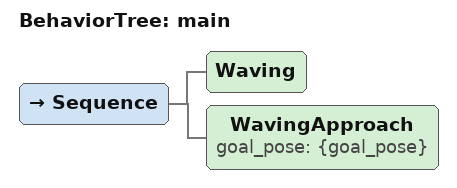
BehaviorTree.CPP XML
<root BTCPP_format="4">
  <BehaviorTree ID="main">
    <Sequence>
       <Waving/>
       <WavingApproach goal_pose="{goal_pose}"/>
    </Sequence>
  </BehaviorTree>
</root>
